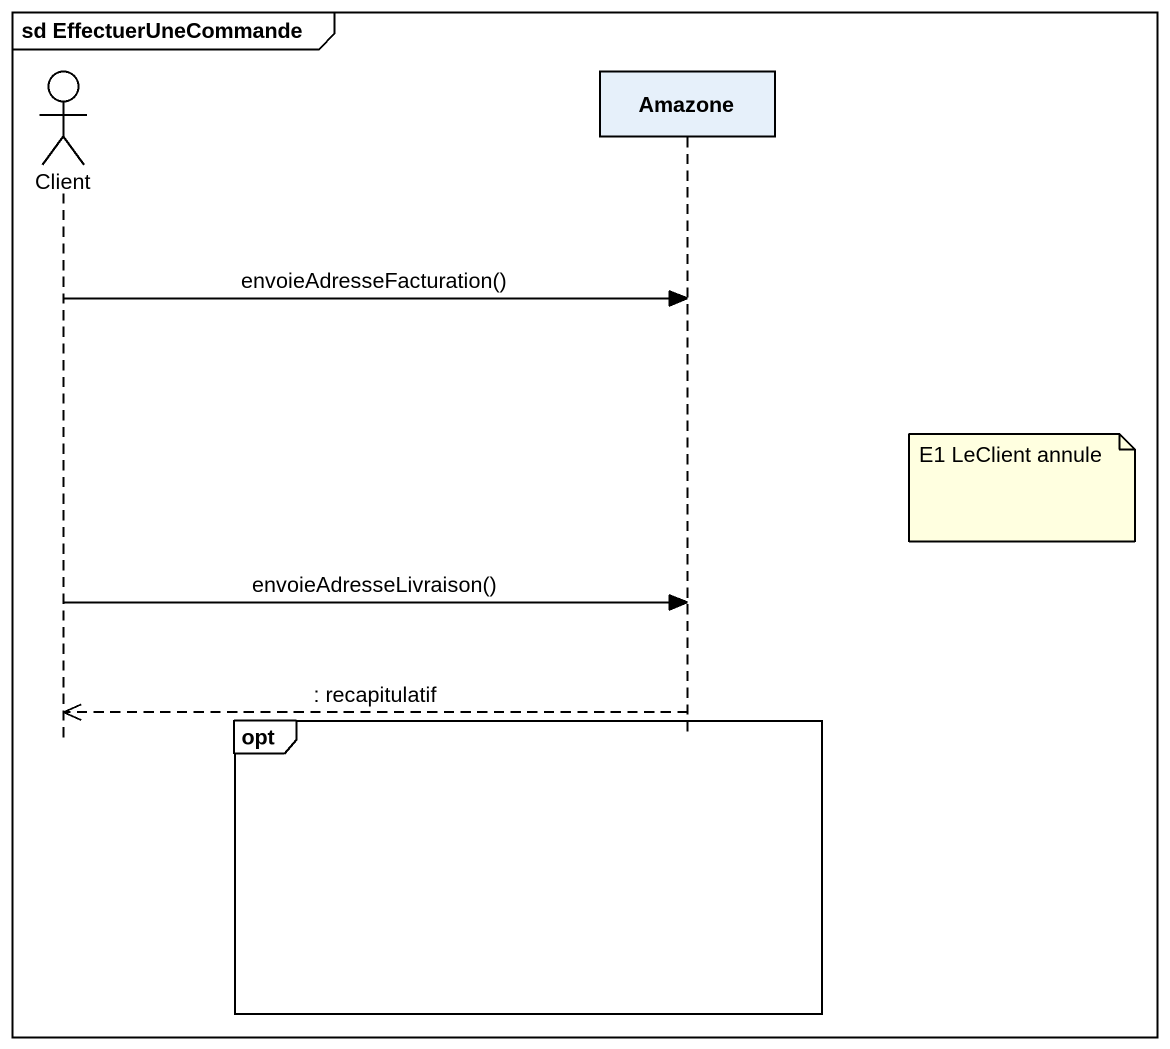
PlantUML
@startuml
mainframe sd EffectuerUneCommande
hide footbox
actor Client
participant Amazone

Client -> Amazone : envoieAdresseFacturation()
note right of Amazone : E1 LeClient annule
Client -> Amazone : envoieAdresseLivraison()
Amazone -->> Client : : recapitulatif
opt
end
@enduml
